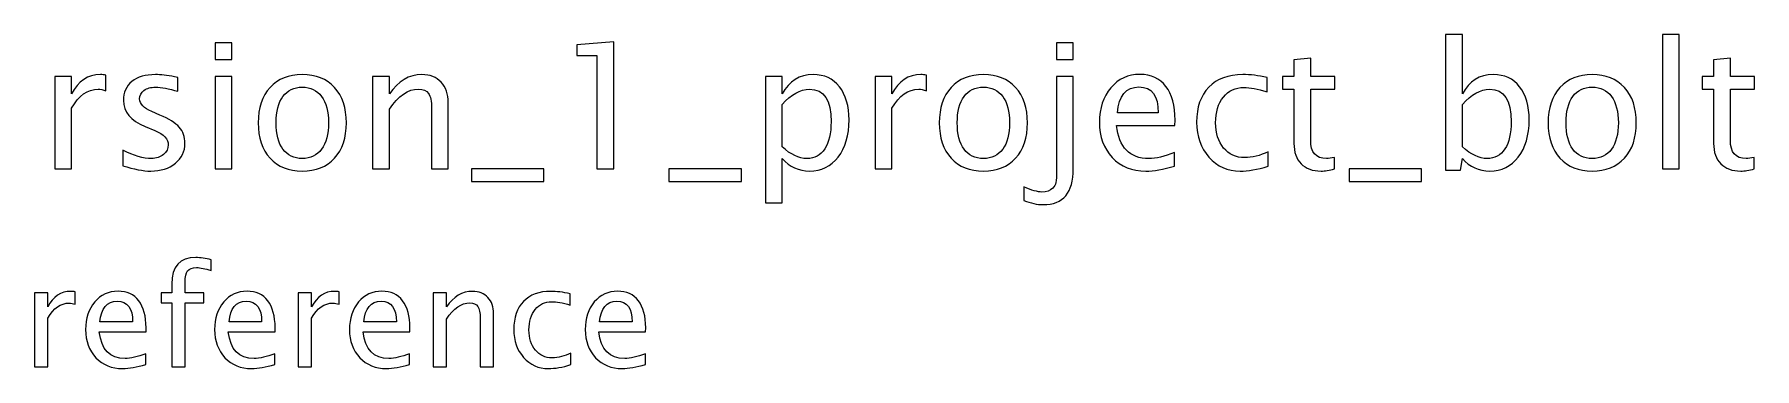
# Model space of a CAD drawing. Header units: centimetres. Extents: x -29.3 to 24.8, y 6.8 to 28.7.
# Drawn here: x -1.34 to 24.76, y 23.65 to 28.71 of the extents above; entities that cross this region are included whole.
import ezdxf

# ---------------------------------------------------------------- set-up
doc = ezdxf.new("R2010")
doc.units = ezdxf.units.CM
doc.header["$MEASUREMENT"] = 0
doc.layers.add('Layer 1', color=7, linetype='Continuous')

msp = doc.modelspace()

# ---------------------------------------------------------------- linework, layer by layer
at = {"layer": 'Layer 1'}
for points, knots in [([(20.07526, 26.65457), (20.07526, 26.65457), (20.07526, 28.71037), (20.07526, 28.71037), (20.07526, 28.71037), (20.07526, 28.71037), (20.32926, 28.71037), (20.32926, 28.71037), (20.32926, 28.71037), (20.32926, 28.71037), (20.32926, 27.80771), (20.32926, 27.80771), (20.32926, 27.80771), (20.43333, 28.00394), (20.58987, 28.10183), (20.79845, 28.10183), (20.79845, 28.10183), (20.96735, 28.10183), (21.10008, 28.04054), (21.19709, 27.91751), (21.19709, 27.91751), (21.29411, 27.79448), (21.34261, 27.62647), (21.34261, 27.41348), (21.34261, 27.41348), (21.34261, 27.18153), (21.28749, 26.99411), (21.17769, 26.85212), (21.17769, 26.85212), (21.06789, 26.70969), (20.92325, 26.63869), (20.74421, 26.63869), (20.74421, 26.63869), (20.57797, 26.63869), (20.4395, 26.70219), (20.32926, 26.82963), (20.32926, 26.82963), (20.32926, 26.82963), (20.29839, 26.65457), (20.29839, 26.65457), (20.29839, 26.65457), (20.29839, 26.65457), (20.07526, 26.65457), (20.07526, 26.65457)], [0, 0, 0, 0, 0.08333333, 0.08333333, 0.08333333, 0.08333333, 0.16666667, 0.16666667, 0.16666667, 0.16666667, 0.25, 0.25, 0.25, 0.25, 0.33333333, 0.33333333, 0.33333333, 0.33333333, 0.41666667, 0.41666667, 0.41666667, 0.41666667, 0.5, 0.5, 0.5, 0.5, 0.58333333, 0.58333333, 0.58333333, 0.58333333, 0.66666667, 0.66666667, 0.66666667, 0.66666667, 0.75, 0.75, 0.75, 0.75, 0.83333333, 0.83333333, 0.83333333, 0.83333333, 1, 1, 1, 1]), ([(23.36579, 26.67044), (23.36579, 26.67044), (23.36579, 28.71037), (23.36579, 28.71037), (23.36579, 28.71037), (23.36579, 28.71037), (23.61979, 28.71037), (23.61979, 28.71037), (23.61979, 28.71037), (23.61979, 28.71037), (23.61979, 26.67044), (23.61979, 26.67044), (23.61979, 26.67044), (23.61979, 26.67044), (23.36579, 26.67044), (23.36579, 26.67044)], [0, 0, 0, 0, 0.2, 0.2, 0.2, 0.2, 0.4, 0.4, 0.4, 0.4, 0.6, 0.6, 0.6, 0.6, 1, 1, 1, 1]), ([(1.40453, 28.32938), (1.40453, 28.32938), (1.40453, 28.58338), (1.40453, 28.58338), (1.40453, 28.58338), (1.40453, 28.58338), (1.65853, 28.58338), (1.65853, 28.58338), (1.65853, 28.58338), (1.65853, 28.58338), (1.65853, 28.32938), (1.65853, 28.32938), (1.65853, 28.32938), (1.65853, 28.32938), (1.40453, 28.32938), (1.40453, 28.32938)], [0, 0, 0, 0, 0.2, 0.2, 0.2, 0.2, 0.4, 0.4, 0.4, 0.4, 0.6, 0.6, 0.6, 0.6, 1, 1, 1, 1]), ([(7.19889, 26.67044), (7.19889, 26.67044), (7.19889, 28.39288), (7.19889, 28.39288), (7.19889, 28.39288), (7.19889, 28.39288), (6.89462, 28.39288), (6.89462, 28.39288), (6.89462, 28.39288), (6.89462, 28.39288), (6.89462, 28.55163), (6.89462, 28.55163), (6.89462, 28.55163), (6.89462, 28.55163), (7.45289, 28.59925), (7.45289, 28.59925), (7.45289, 28.59925), (7.45289, 28.59925), (7.45289, 26.67044), (7.45289, 26.67044), (7.45289, 26.67044), (7.45289, 26.67044), (7.19889, 26.67044), (7.19889, 26.67044)], [0, 0, 0, 0, 0.14285714, 0.14285714, 0.14285714, 0.14285714, 0.28571429, 0.28571429, 0.28571429, 0.28571429, 0.42857143, 0.42857143, 0.42857143, 0.42857143, 0.57142857, 0.57142857, 0.57142857, 0.57142857, 0.71428571, 0.71428571, 0.71428571, 0.71428571, 1, 1, 1, 1]), ([(14.17109, 28.32938), (14.17109, 28.32938), (14.17109, 28.58338), (14.17109, 28.58338), (14.17109, 28.58338), (14.17109, 28.58338), (14.42509, 28.58338), (14.42509, 28.58338), (14.42509, 28.58338), (14.42509, 28.58338), (14.42509, 28.32938), (14.42509, 28.32938), (14.42509, 28.32938), (14.42509, 28.32938), (14.17109, 28.32938), (14.17109, 28.32938)], [0, 0, 0, 0, 0.2, 0.2, 0.2, 0.2, 0.4, 0.4, 0.4, 0.4, 0.6, 0.6, 0.6, 0.6, 1, 1, 1, 1]), ([(18.38987, 26.67088), (18.31138, 26.64927), (18.24303, 26.63869), (18.18526, 26.63869), (18.18526, 26.63869), (18.05561, 26.63869), (17.95463, 26.67573), (17.88231, 26.74981), (17.88231, 26.74981), (17.80955, 26.8239), (17.77339, 26.92664), (17.77339, 27.0585), (17.77339, 27.0585), (17.77339, 27.0585), (17.77339, 27.88223), (17.77339, 27.88223), (17.77339, 27.88223), (17.77339, 27.88223), (17.59789, 27.88223), (17.59789, 27.88223), (17.59789, 27.88223), (17.59789, 27.88223), (17.59789, 28.07273), (17.59789, 28.07273), (17.59789, 28.07273), (17.59789, 28.07273), (17.77339, 28.07273), (17.77339, 28.07273), (17.77339, 28.07273), (17.77339, 28.07273), (17.77339, 28.32629), (17.77339, 28.32629), (17.77339, 28.32629), (17.77339, 28.32629), (18.02739, 28.35054), (18.02739, 28.35054), (18.02739, 28.35054), (18.02739, 28.35054), (18.02739, 28.07273), (18.02739, 28.07273), (18.02739, 28.07273), (18.02739, 28.07273), (18.39516, 28.07273), (18.39516, 28.07273), (18.39516, 28.07273), (18.39516, 28.07273), (18.39516, 27.88223), (18.39516, 27.88223), (18.39516, 27.88223), (18.39516, 27.88223), (18.02739, 27.88223), (18.02739, 27.88223), (18.02739, 27.88223), (18.02739, 27.88223), (18.02739, 27.10436), (18.02739, 27.10436), (18.02739, 27.10436), (18.02739, 26.92091), (18.10721, 26.82919), (18.2664, 26.82919), (18.2664, 26.82919), (18.30035, 26.82919), (18.34136, 26.83492), (18.38987, 26.84595), (18.38987, 26.84595), (18.38987, 26.84595), (18.38987, 26.67088), (18.38987, 26.67088)], [0, 0, 0, 0, 0.05555556, 0.05555556, 0.05555556, 0.05555556, 0.11111111, 0.11111111, 0.11111111, 0.11111111, 0.16666667, 0.16666667, 0.16666667, 0.16666667, 0.22222222, 0.22222222, 0.22222222, 0.22222222, 0.27777778, 0.27777778, 0.27777778, 0.27777778, 0.33333333, 0.33333333, 0.33333333, 0.33333333, 0.38888889, 0.38888889, 0.38888889, 0.38888889, 0.44444444, 0.44444444, 0.44444444, 0.44444444, 0.5, 0.5, 0.5, 0.5, 0.55555556, 0.55555556, 0.55555556, 0.55555556, 0.61111111, 0.61111111, 0.61111111, 0.61111111, 0.66666667, 0.66666667, 0.66666667, 0.66666667, 0.72222222, 0.72222222, 0.72222222, 0.72222222, 0.77777778, 0.77777778, 0.77777778, 0.77777778, 0.83333333, 0.83333333, 0.83333333, 0.83333333, 0.88888889, 0.88888889, 0.88888889, 0.88888889, 1, 1, 1, 1]), ([(24.75749, 26.67088), (24.679, 26.64927), (24.61065, 26.63869), (24.55288, 26.63869), (24.55288, 26.63869), (24.42323, 26.63869), (24.32225, 26.67573), (24.24993, 26.74981), (24.24993, 26.74981), (24.17717, 26.8239), (24.14101, 26.92664), (24.14101, 27.0585), (24.14101, 27.0585), (24.14101, 27.0585), (24.14101, 27.88223), (24.14101, 27.88223), (24.14101, 27.88223), (24.14101, 27.88223), (23.96551, 27.88223), (23.96551, 27.88223), (23.96551, 27.88223), (23.96551, 27.88223), (23.96551, 28.07273), (23.96551, 28.07273), (23.96551, 28.07273), (23.96551, 28.07273), (24.14101, 28.07273), (24.14101, 28.07273), (24.14101, 28.07273), (24.14101, 28.07273), (24.14101, 28.32629), (24.14101, 28.32629), (24.14101, 28.32629), (24.14101, 28.32629), (24.39501, 28.35054), (24.39501, 28.35054), (24.39501, 28.35054), (24.39501, 28.35054), (24.39501, 28.07273), (24.39501, 28.07273), (24.39501, 28.07273), (24.39501, 28.07273), (24.76278, 28.07273), (24.76278, 28.07273), (24.76278, 28.07273), (24.76278, 28.07273), (24.76278, 27.88223), (24.76278, 27.88223), (24.76278, 27.88223), (24.76278, 27.88223), (24.39501, 27.88223), (24.39501, 27.88223), (24.39501, 27.88223), (24.39501, 27.88223), (24.39501, 27.10436), (24.39501, 27.10436), (24.39501, 27.10436), (24.39501, 26.92091), (24.47483, 26.82919), (24.63402, 26.82919), (24.63402, 26.82919), (24.66797, 26.82919), (24.70898, 26.83492), (24.75749, 26.84595), (24.75749, 26.84595), (24.75749, 26.84595), (24.75749, 26.67088), (24.75749, 26.67088)], [0, 0, 0, 0, 0.05555556, 0.05555556, 0.05555556, 0.05555556, 0.11111111, 0.11111111, 0.11111111, 0.11111111, 0.16666667, 0.16666667, 0.16666667, 0.16666667, 0.22222222, 0.22222222, 0.22222222, 0.22222222, 0.27777778, 0.27777778, 0.27777778, 0.27777778, 0.33333333, 0.33333333, 0.33333333, 0.33333333, 0.38888889, 0.38888889, 0.38888889, 0.38888889, 0.44444444, 0.44444444, 0.44444444, 0.44444444, 0.5, 0.5, 0.5, 0.5, 0.55555556, 0.55555556, 0.55555556, 0.55555556, 0.61111111, 0.61111111, 0.61111111, 0.61111111, 0.66666667, 0.66666667, 0.66666667, 0.66666667, 0.72222222, 0.72222222, 0.72222222, 0.72222222, 0.77777778, 0.77777778, 0.77777778, 0.77777778, 0.83333333, 0.83333333, 0.83333333, 0.83333333, 0.88888889, 0.88888889, 0.88888889, 0.88888889, 1, 1, 1, 1]), ([(-1.02699, 26.67044), (-1.02699, 26.67044), (-1.02699, 28.07273), (-1.02699, 28.07273), (-1.02699, 28.07273), (-1.02699, 28.07273), (-0.77299, 28.07273), (-0.77299, 28.07273), (-0.77299, 28.07273), (-0.77299, 28.07273), (-0.77299, 27.80771), (-0.77299, 27.80771), (-0.77299, 27.80771), (-0.67201, 28.00394), (-0.52561, 28.10183), (-0.33334, 28.10183), (-0.33334, 28.10183), (-0.30732, 28.10183), (-0.27998, 28.09963), (-0.25176, 28.09522), (-0.25176, 28.09522), (-0.25176, 28.09522), (-0.25176, 27.85754), (-0.25176, 27.85754), (-0.25176, 27.85754), (-0.29586, 27.87209), (-0.33466, 27.87958), (-0.36818, 27.87958), (-0.36818, 27.87958), (-0.52957, 27.87958), (-0.66451, 27.78433), (-0.77299, 27.59339), (-0.77299, 27.59339), (-0.77299, 27.59339), (-0.77299, 26.67044), (-0.77299, 26.67044), (-0.77299, 26.67044), (-0.77299, 26.67044), (-1.02699, 26.67044), (-1.02699, 26.67044)], [0, 0, 0, 0, 0.09090909, 0.09090909, 0.09090909, 0.09090909, 0.18181818, 0.18181818, 0.18181818, 0.18181818, 0.27272727, 0.27272727, 0.27272727, 0.27272727, 0.36363636, 0.36363636, 0.36363636, 0.36363636, 0.45454545, 0.45454545, 0.45454545, 0.45454545, 0.54545455, 0.54545455, 0.54545455, 0.54545455, 0.63636364, 0.63636364, 0.63636364, 0.63636364, 0.72727273, 0.72727273, 0.72727273, 0.72727273, 0.81818182, 0.81818182, 0.81818182, 0.81818182, 1, 1, 1, 1]), ([(0.00533, 26.72071), (0.00533, 26.72071), (0.00533, 26.95354), (0.00533, 26.95354), (0.00533, 26.95354), (0.17158, 26.87064), (0.31577, 26.82919), (0.4388, 26.82919), (0.4388, 26.82919), (0.51201, 26.82919), (0.57286, 26.84903), (0.62093, 26.88872), (0.62093, 26.88872), (0.66899, 26.92797), (0.69324, 26.97736), (0.69324, 27.03689), (0.69324, 27.03689), (0.69324, 27.12376), (0.62578, 27.19564), (0.49084, 27.25252), (0.49084, 27.25252), (0.49084, 27.25252), (0.34223, 27.31558), (0.34223, 27.31558), (0.34223, 27.31558), (0.12307, 27.40642), (0.01327, 27.53783), (0.01327, 27.70849), (0.01327, 27.70849), (0.01327, 27.83064), (0.05648, 27.92677), (0.14291, 27.99688), (0.14291, 27.99688), (0.22934, 28.067), (0.34796, 28.10183), (0.49834, 28.10183), (0.49834, 28.10183), (0.57639, 28.10183), (0.6734, 28.09125), (0.78849, 28.06964), (0.78849, 28.06964), (0.78849, 28.06964), (0.84141, 28.0595), (0.84141, 28.0595), (0.84141, 28.0595), (0.84141, 28.0595), (0.84141, 27.84783), (0.84141, 27.84783), (0.84141, 27.84783), (0.69986, 27.89017), (0.58697, 27.91133), (0.50274, 27.91133), (0.50274, 27.91133), (0.42866, 27.91133), (0.37001, 27.89502), (0.32547, 27.86283), (0.32547, 27.86283), (0.28138, 27.83064), (0.25933, 27.78742), (0.25933, 27.73318), (0.25933, 27.73318), (0.25933, 27.65689), (0.32106, 27.59207), (0.44498, 27.5396), (0.44498, 27.5396), (0.44498, 27.5396), (0.56713, 27.488), (0.56713, 27.488), (0.56713, 27.488), (0.70559, 27.42979), (0.80349, 27.36806), (0.86081, 27.30323), (0.86081, 27.30323), (0.91858, 27.23841), (0.94724, 27.15727), (0.94724, 27.06026), (0.94724, 27.06026), (0.94724, 26.93723), (0.89874, 26.83625), (0.80128, 26.75731), (0.80128, 26.75731), (0.70427, 26.67838), (0.57991, 26.63869), (0.42866, 26.63869), (0.42866, 26.63869), (0.31225, 26.63869), (0.17158, 26.66603), (0.00533, 26.72071)], [0, 0, 0, 0, 0.04347826, 0.04347826, 0.04347826, 0.04347826, 0.08695652, 0.08695652, 0.08695652, 0.08695652, 0.13043478, 0.13043478, 0.13043478, 0.13043478, 0.17391304, 0.17391304, 0.17391304, 0.17391304, 0.2173913, 0.2173913, 0.2173913, 0.2173913, 0.26086957, 0.26086957, 0.26086957, 0.26086957, 0.30434783, 0.30434783, 0.30434783, 0.30434783, 0.34782609, 0.34782609, 0.34782609, 0.34782609, 0.39130435, 0.39130435, 0.39130435, 0.39130435, 0.43478261, 0.43478261, 0.43478261, 0.43478261, 0.47826087, 0.47826087, 0.47826087, 0.47826087, 0.52173913, 0.52173913, 0.52173913, 0.52173913, 0.56521739, 0.56521739, 0.56521739, 0.56521739, 0.60869565, 0.60869565, 0.60869565, 0.60869565, 0.65217391, 0.65217391, 0.65217391, 0.65217391, 0.69565217, 0.69565217, 0.69565217, 0.69565217, 0.73913043, 0.73913043, 0.73913043, 0.73913043, 0.7826087, 0.7826087, 0.7826087, 0.7826087, 0.82608696, 0.82608696, 0.82608696, 0.82608696, 0.86956522, 0.86956522, 0.86956522, 0.86956522, 0.91304348, 0.91304348, 0.91304348, 0.91304348, 1, 1, 1, 1]), ([(1.40453, 26.67044), (1.40453, 26.67044), (1.40453, 28.07273), (1.40453, 28.07273), (1.40453, 28.07273), (1.40453, 28.07273), (1.65853, 28.07273), (1.65853, 28.07273), (1.65853, 28.07273), (1.65853, 28.07273), (1.65853, 26.67044), (1.65853, 26.67044), (1.65853, 26.67044), (1.65853, 26.67044), (1.40453, 26.67044), (1.40453, 26.67044)], [0, 0, 0, 0, 0.2, 0.2, 0.2, 0.2, 0.4, 0.4, 0.4, 0.4, 0.6, 0.6, 0.6, 0.6, 1, 1, 1, 1]), ([(2.72744, 26.63869), (2.52151, 26.63869), (2.35835, 26.70439), (2.2384, 26.8358), (2.2384, 26.8358), (2.11802, 26.96721), (2.05804, 27.14581), (2.05804, 27.37114), (2.05804, 27.37114), (2.05804, 27.59604), (2.11802, 27.77419), (2.2384, 27.90516), (2.2384, 27.90516), (2.35835, 28.03613), (2.52151, 28.10183), (2.72744, 28.10183), (2.72744, 28.10183), (2.93337, 28.10183), (3.09653, 28.03613), (3.21648, 27.90516), (3.21648, 27.90516), (3.33686, 27.77419), (3.39683, 27.59604), (3.39683, 27.37114), (3.39683, 27.37114), (3.39683, 27.14581), (3.33686, 26.96721), (3.21648, 26.8358), (3.21648, 26.8358), (3.09653, 26.70439), (2.93337, 26.63869), (2.72744, 26.63869)], [0, 0, 0, 0, 0.11111111, 0.11111111, 0.11111111, 0.11111111, 0.22222222, 0.22222222, 0.22222222, 0.22222222, 0.33333333, 0.33333333, 0.33333333, 0.33333333, 0.44444444, 0.44444444, 0.44444444, 0.44444444, 0.55555556, 0.55555556, 0.55555556, 0.55555556, 0.66666667, 0.66666667, 0.66666667, 0.66666667, 0.77777778, 0.77777778, 0.77777778, 0.77777778, 1, 1, 1, 1]), ([(3.79459, 26.67044), (3.79459, 26.67044), (3.79459, 28.07273), (3.79459, 28.07273), (3.79459, 28.07273), (3.79459, 28.07273), (4.04859, 28.07273), (4.04859, 28.07273), (4.04859, 28.07273), (4.04859, 28.07273), (4.04859, 27.80771), (4.04859, 27.80771), (4.04859, 27.80771), (4.18309, 28.00394), (4.34801, 28.10183), (4.54292, 28.10183), (4.54292, 28.10183), (4.66551, 28.10183), (4.76296, 28.06347), (4.83484, 27.9863), (4.83484, 27.9863), (4.90672, 27.90957), (4.94288, 27.80594), (4.94288, 27.6763), (4.94288, 27.6763), (4.94288, 27.6763), (4.94288, 26.67044), (4.94288, 26.67044), (4.94288, 26.67044), (4.94288, 26.67044), (4.68888, 26.67044), (4.68888, 26.67044), (4.68888, 26.67044), (4.68888, 26.67044), (4.68888, 27.59339), (4.68888, 27.59339), (4.68888, 27.59339), (4.68888, 27.69746), (4.67345, 27.77155), (4.64302, 27.81564), (4.64302, 27.81564), (4.61215, 27.86018), (4.56144, 27.88223), (4.49044, 27.88223), (4.49044, 27.88223), (4.33434, 27.88223), (4.18705, 27.78037), (4.04859, 27.57664), (4.04859, 27.57664), (4.04859, 27.57664), (4.04859, 26.67044), (4.04859, 26.67044), (4.04859, 26.67044), (4.04859, 26.67044), (3.79459, 26.67044), (3.79459, 26.67044)], [0, 0, 0, 0, 0.06666667, 0.06666667, 0.06666667, 0.06666667, 0.13333333, 0.13333333, 0.13333333, 0.13333333, 0.2, 0.2, 0.2, 0.2, 0.26666667, 0.26666667, 0.26666667, 0.26666667, 0.33333333, 0.33333333, 0.33333333, 0.33333333, 0.4, 0.4, 0.4, 0.4, 0.46666667, 0.46666667, 0.46666667, 0.46666667, 0.53333333, 0.53333333, 0.53333333, 0.53333333, 0.6, 0.6, 0.6, 0.6, 0.66666667, 0.66666667, 0.66666667, 0.66666667, 0.73333333, 0.73333333, 0.73333333, 0.73333333, 0.8, 0.8, 0.8, 0.8, 0.86666667, 0.86666667, 0.86666667, 0.86666667, 1, 1, 1, 1]), ([(9.75564, 26.15979), (9.75564, 26.15979), (9.75564, 28.07273), (9.75564, 28.07273), (9.75564, 28.07273), (9.75564, 28.07273), (10.00964, 28.07273), (10.00964, 28.07273), (10.00964, 28.07273), (10.00964, 28.07273), (10.00964, 27.80771), (10.00964, 27.80771), (10.00964, 27.80771), (10.11371, 28.00394), (10.27025, 28.10183), (10.47883, 28.10183), (10.47883, 28.10183), (10.64773, 28.10183), (10.78046, 28.04054), (10.87747, 27.91751), (10.87747, 27.91751), (10.97449, 27.79448), (11.02299, 27.62647), (11.02299, 27.41348), (11.02299, 27.41348), (11.02299, 27.18153), (10.96787, 26.99411), (10.85807, 26.85212), (10.85807, 26.85212), (10.74827, 26.70969), (10.60363, 26.63869), (10.42459, 26.63869), (10.42459, 26.63869), (10.25835, 26.63869), (10.11988, 26.70219), (10.00964, 26.82963), (10.00964, 26.82963), (10.00964, 26.82963), (10.00964, 26.15979), (10.00964, 26.15979), (10.00964, 26.15979), (10.00964, 26.15979), (9.75564, 26.15979), (9.75564, 26.15979)], [0, 0, 0, 0, 0.08333333, 0.08333333, 0.08333333, 0.08333333, 0.16666667, 0.16666667, 0.16666667, 0.16666667, 0.25, 0.25, 0.25, 0.25, 0.33333333, 0.33333333, 0.33333333, 0.33333333, 0.41666667, 0.41666667, 0.41666667, 0.41666667, 0.5, 0.5, 0.5, 0.5, 0.58333333, 0.58333333, 0.58333333, 0.58333333, 0.66666667, 0.66666667, 0.66666667, 0.66666667, 0.75, 0.75, 0.75, 0.75, 0.83333333, 0.83333333, 0.83333333, 0.83333333, 1, 1, 1, 1]), ([(11.42075, 26.67044), (11.42075, 26.67044), (11.42075, 28.07273), (11.42075, 28.07273), (11.42075, 28.07273), (11.42075, 28.07273), (11.67475, 28.07273), (11.67475, 28.07273), (11.67475, 28.07273), (11.67475, 28.07273), (11.67475, 27.80771), (11.67475, 27.80771), (11.67475, 27.80771), (11.77573, 28.00394), (11.92213, 28.10183), (12.1144, 28.10183), (12.1144, 28.10183), (12.14042, 28.10183), (12.16776, 28.09963), (12.19598, 28.09522), (12.19598, 28.09522), (12.19598, 28.09522), (12.19598, 27.85754), (12.19598, 27.85754), (12.19598, 27.85754), (12.15188, 27.87209), (12.11308, 27.87958), (12.07956, 27.87958), (12.07956, 27.87958), (11.91817, 27.87958), (11.78323, 27.78433), (11.67475, 27.59339), (11.67475, 27.59339), (11.67475, 27.59339), (11.67475, 26.67044), (11.67475, 26.67044), (11.67475, 26.67044), (11.67475, 26.67044), (11.42075, 26.67044), (11.42075, 26.67044)], [0, 0, 0, 0, 0.09090909, 0.09090909, 0.09090909, 0.09090909, 0.18181818, 0.18181818, 0.18181818, 0.18181818, 0.27272727, 0.27272727, 0.27272727, 0.27272727, 0.36363636, 0.36363636, 0.36363636, 0.36363636, 0.45454545, 0.45454545, 0.45454545, 0.45454545, 0.54545455, 0.54545455, 0.54545455, 0.54545455, 0.63636364, 0.63636364, 0.63636364, 0.63636364, 0.72727273, 0.72727273, 0.72727273, 0.72727273, 0.81818182, 0.81818182, 0.81818182, 0.81818182, 1, 1, 1, 1]), ([(13.06161, 26.63869), (12.85568, 26.63869), (12.69252, 26.70439), (12.57257, 26.8358), (12.57257, 26.8358), (12.45219, 26.96721), (12.39221, 27.14581), (12.39221, 27.37114), (12.39221, 27.37114), (12.39221, 27.59604), (12.45219, 27.77419), (12.57257, 27.90516), (12.57257, 27.90516), (12.69252, 28.03613), (12.85568, 28.10183), (13.06161, 28.10183), (13.06161, 28.10183), (13.26754, 28.10183), (13.4307, 28.03613), (13.55065, 27.90516), (13.55065, 27.90516), (13.67103, 27.77419), (13.731, 27.59604), (13.731, 27.37114), (13.731, 27.37114), (13.731, 27.14581), (13.67103, 26.96721), (13.55065, 26.8358), (13.55065, 26.8358), (13.4307, 26.70439), (13.26754, 26.63869), (13.06161, 26.63869)], [0, 0, 0, 0, 0.11111111, 0.11111111, 0.11111111, 0.11111111, 0.22222222, 0.22222222, 0.22222222, 0.22222222, 0.33333333, 0.33333333, 0.33333333, 0.33333333, 0.44444444, 0.44444444, 0.44444444, 0.44444444, 0.55555556, 0.55555556, 0.55555556, 0.55555556, 0.66666667, 0.66666667, 0.66666667, 0.66666667, 0.77777778, 0.77777778, 0.77777778, 0.77777778, 1, 1, 1, 1]), ([(13.67632, 26.19419), (13.67632, 26.19419), (13.67632, 26.39792), (13.67632, 26.39792), (13.67632, 26.39792), (13.79539, 26.34677), (13.88623, 26.32119), (13.9484, 26.32119), (13.9484, 26.32119), (14.01896, 26.32119), (14.07408, 26.34015), (14.11288, 26.37808), (14.11288, 26.37808), (14.1389, 26.40365), (14.15478, 26.4332), (14.16139, 26.46583), (14.16139, 26.46583), (14.16801, 26.49846), (14.17109, 26.56681), (14.17109, 26.67088), (14.17109, 26.67088), (14.17109, 26.67088), (14.17109, 28.07273), (14.17109, 28.07273), (14.17109, 28.07273), (14.17109, 28.07273), (14.42509, 28.07273), (14.42509, 28.07273), (14.42509, 28.07273), (14.42509, 28.07273), (14.42509, 26.67132), (14.42509, 26.67132), (14.42509, 26.67132), (14.42509, 26.31105), (14.27296, 26.13069), (13.96825, 26.13069), (13.96825, 26.13069), (13.87785, 26.13069), (13.78039, 26.15186), (13.67632, 26.19419)], [0, 0, 0, 0, 0.09090909, 0.09090909, 0.09090909, 0.09090909, 0.18181818, 0.18181818, 0.18181818, 0.18181818, 0.27272727, 0.27272727, 0.27272727, 0.27272727, 0.36363636, 0.36363636, 0.36363636, 0.36363636, 0.45454545, 0.45454545, 0.45454545, 0.45454545, 0.54545455, 0.54545455, 0.54545455, 0.54545455, 0.63636364, 0.63636364, 0.63636364, 0.63636364, 0.72727273, 0.72727273, 0.72727273, 0.72727273, 0.81818182, 0.81818182, 0.81818182, 0.81818182, 1, 1, 1, 1]), ([(15.96276, 26.71542), (15.7921, 26.66427), (15.64614, 26.63869), (15.52443, 26.63869), (15.52443, 26.63869), (15.31673, 26.63869), (15.14784, 26.70748), (15.01776, 26.84462), (15.01776, 26.84462), (14.88767, 26.98177), (14.8224, 27.15948), (14.8224, 27.3782), (14.8224, 27.3782), (14.8224, 27.59031), (14.87973, 27.76449), (14.99482, 27.90075), (14.99482, 27.90075), (15.10992, 28.03657), (15.2572, 28.10448), (15.43668, 28.10448), (15.43668, 28.10448), (15.60645, 28.10448), (15.73786, 28.04407), (15.83047, 27.92324), (15.83047, 27.92324), (15.92307, 27.80241), (15.96937, 27.63132), (15.96937, 27.40951), (15.96937, 27.40951), (15.96937, 27.40951), (15.96805, 27.3319), (15.96805, 27.3319), (15.96805, 27.3319), (15.96805, 27.3319), (15.0817, 27.3319), (15.0817, 27.3319), (15.0817, 27.3319), (15.11874, 26.99676), (15.28234, 26.82919), (15.57206, 26.82919), (15.57206, 26.82919), (15.67833, 26.82919), (15.80842, 26.85918), (15.96276, 26.91915), (15.96276, 26.91915), (15.96276, 26.91915), (15.96276, 26.71542), (15.96276, 26.71542)], [0, 0, 0, 0, 0.07692308, 0.07692308, 0.07692308, 0.07692308, 0.15384615, 0.15384615, 0.15384615, 0.15384615, 0.23076923, 0.23076923, 0.23076923, 0.23076923, 0.30769231, 0.30769231, 0.30769231, 0.30769231, 0.38461538, 0.38461538, 0.38461538, 0.38461538, 0.46153846, 0.46153846, 0.46153846, 0.46153846, 0.53846154, 0.53846154, 0.53846154, 0.53846154, 0.61538462, 0.61538462, 0.61538462, 0.61538462, 0.69230769, 0.69230769, 0.69230769, 0.69230769, 0.76923077, 0.76923077, 0.76923077, 0.76923077, 0.84615385, 0.84615385, 0.84615385, 0.84615385, 1, 1, 1, 1]), ([(17.38137, 26.71277), (17.21688, 26.66338), (17.07489, 26.63869), (16.95539, 26.63869), (16.95539, 26.63869), (16.76577, 26.63869), (16.60878, 26.7088), (16.48399, 26.84859), (16.48399, 26.84859), (16.35919, 26.98882), (16.29657, 27.16565), (16.29657, 27.37864), (16.29657, 27.37864), (16.29657, 27.60618), (16.35831, 27.78389), (16.48178, 27.91089), (16.48178, 27.91089), (16.60525, 28.03833), (16.77767, 28.10183), (16.99904, 28.10183), (16.99904, 28.10183), (17.10796, 28.10183), (17.23055, 28.08684), (17.36549, 28.05685), (17.36549, 28.05685), (17.36549, 28.05685), (17.36549, 27.84254), (17.36549, 27.84254), (17.36549, 27.84254), (17.22217, 27.88488), (17.10532, 27.90604), (17.01536, 27.90604), (17.01536, 27.90604), (16.88483, 27.90604), (16.78032, 27.85709), (16.70227, 27.75964), (16.70227, 27.75964), (16.62422, 27.66219), (16.58497, 27.5321), (16.58497, 27.36982), (16.58497, 27.36982), (16.58497, 27.21239), (16.62554, 27.08539), (16.70624, 26.98794), (16.70624, 26.98794), (16.78694, 26.89093), (16.89233, 26.84242), (17.0233, 26.84242), (17.0233, 26.84242), (17.13927, 26.84242), (17.25833, 26.87241), (17.38137, 26.93238), (17.38137, 26.93238), (17.38137, 26.93238), (17.38137, 26.71277), (17.38137, 26.71277)], [0, 0, 0, 0, 0.06666667, 0.06666667, 0.06666667, 0.06666667, 0.13333333, 0.13333333, 0.13333333, 0.13333333, 0.2, 0.2, 0.2, 0.2, 0.26666667, 0.26666667, 0.26666667, 0.26666667, 0.33333333, 0.33333333, 0.33333333, 0.33333333, 0.4, 0.4, 0.4, 0.4, 0.46666667, 0.46666667, 0.46666667, 0.46666667, 0.53333333, 0.53333333, 0.53333333, 0.53333333, 0.6, 0.6, 0.6, 0.6, 0.66666667, 0.66666667, 0.66666667, 0.66666667, 0.73333333, 0.73333333, 0.73333333, 0.73333333, 0.8, 0.8, 0.8, 0.8, 0.86666667, 0.86666667, 0.86666667, 0.86666667, 1, 1, 1, 1]), ([(22.29864, 26.63869), (22.09271, 26.63869), (21.92955, 26.70439), (21.8096, 26.8358), (21.8096, 26.8358), (21.68922, 26.96721), (21.62924, 27.14581), (21.62924, 27.37114), (21.62924, 27.37114), (21.62924, 27.59604), (21.68922, 27.77419), (21.8096, 27.90516), (21.8096, 27.90516), (21.92955, 28.03613), (22.09271, 28.10183), (22.29864, 28.10183), (22.29864, 28.10183), (22.50457, 28.10183), (22.66773, 28.03613), (22.78768, 27.90516), (22.78768, 27.90516), (22.90806, 27.77419), (22.96803, 27.59604), (22.96803, 27.37114), (22.96803, 27.37114), (22.96803, 27.14581), (22.90806, 26.96721), (22.78768, 26.8358), (22.78768, 26.8358), (22.66773, 26.70439), (22.50457, 26.63869), (22.29864, 26.63869)], [0, 0, 0, 0, 0.11111111, 0.11111111, 0.11111111, 0.11111111, 0.22222222, 0.22222222, 0.22222222, 0.22222222, 0.33333333, 0.33333333, 0.33333333, 0.33333333, 0.44444444, 0.44444444, 0.44444444, 0.44444444, 0.55555556, 0.55555556, 0.55555556, 0.55555556, 0.66666667, 0.66666667, 0.66666667, 0.66666667, 0.77777778, 0.77777778, 0.77777778, 0.77777778, 1, 1, 1, 1]), ([(2.727, 26.82919), (2.85268, 26.82919), (2.95057, 26.87637), (3.02024, 26.97118), (3.02024, 26.97118), (3.08948, 27.06555), (3.12431, 27.19917), (3.12431, 27.37114), (3.12431, 27.37114), (3.12431, 27.54268), (3.08948, 27.67586), (3.02024, 27.77022), (3.02024, 27.77022), (2.95057, 27.86415), (2.85268, 27.91133), (2.727, 27.91133), (2.727, 27.91133), (2.60088, 27.91133), (2.50299, 27.86415), (2.43419, 27.77022), (2.43419, 27.77022), (2.36496, 27.67586), (2.33057, 27.54268), (2.33057, 27.37114), (2.33057, 27.37114), (2.33057, 27.19917), (2.36496, 27.06555), (2.43419, 26.97118), (2.43419, 26.97118), (2.50299, 26.87637), (2.60088, 26.82919), (2.727, 26.82919)], [0, 0, 0, 0, 0.11111111, 0.11111111, 0.11111111, 0.11111111, 0.22222222, 0.22222222, 0.22222222, 0.22222222, 0.33333333, 0.33333333, 0.33333333, 0.33333333, 0.44444444, 0.44444444, 0.44444444, 0.44444444, 0.55555556, 0.55555556, 0.55555556, 0.55555556, 0.66666667, 0.66666667, 0.66666667, 0.66666667, 0.77777778, 0.77777778, 0.77777778, 0.77777778, 1, 1, 1, 1]), ([(10.00964, 27.0047), (10.14061, 26.88784), (10.2654, 26.82919), (10.38402, 26.82919), (10.38402, 26.82919), (10.50088, 26.82919), (10.59128, 26.87814), (10.65478, 26.97559), (10.65478, 26.97559), (10.71872, 27.07305), (10.75047, 27.21019), (10.75047, 27.38746), (10.75047, 27.38746), (10.75047, 27.71554), (10.64199, 27.87958), (10.42503, 27.87958), (10.42503, 27.87958), (10.28304, 27.87958), (10.14458, 27.80286), (10.00964, 27.64896), (10.00964, 27.64896), (10.00964, 27.64896), (10.00964, 27.0047), (10.00964, 27.0047)], [0, 0, 0, 0, 0.14285714, 0.14285714, 0.14285714, 0.14285714, 0.28571429, 0.28571429, 0.28571429, 0.28571429, 0.42857143, 0.42857143, 0.42857143, 0.42857143, 0.57142857, 0.57142857, 0.57142857, 0.57142857, 0.71428571, 0.71428571, 0.71428571, 0.71428571, 1, 1, 1, 1]), ([(13.06117, 26.82919), (13.18685, 26.82919), (13.28474, 26.87637), (13.35441, 26.97118), (13.35441, 26.97118), (13.42365, 27.06555), (13.45848, 27.19917), (13.45848, 27.37114), (13.45848, 27.37114), (13.45848, 27.54268), (13.42365, 27.67586), (13.35441, 27.77022), (13.35441, 27.77022), (13.28474, 27.86415), (13.18685, 27.91133), (13.06117, 27.91133), (13.06117, 27.91133), (12.93505, 27.91133), (12.83716, 27.86415), (12.76836, 27.77022), (12.76836, 27.77022), (12.69913, 27.67586), (12.66474, 27.54268), (12.66474, 27.37114), (12.66474, 27.37114), (12.66474, 27.19917), (12.69913, 27.06555), (12.76836, 26.97118), (12.76836, 26.97118), (12.83716, 26.87637), (12.93505, 26.82919), (13.06117, 26.82919)], [0, 0, 0, 0, 0.11111111, 0.11111111, 0.11111111, 0.11111111, 0.22222222, 0.22222222, 0.22222222, 0.22222222, 0.33333333, 0.33333333, 0.33333333, 0.33333333, 0.44444444, 0.44444444, 0.44444444, 0.44444444, 0.55555556, 0.55555556, 0.55555556, 0.55555556, 0.66666667, 0.66666667, 0.66666667, 0.66666667, 0.77777778, 0.77777778, 0.77777778, 0.77777778, 1, 1, 1, 1]), ([(15.09493, 27.5224), (15.09493, 27.5224), (15.71405, 27.5224), (15.71405, 27.5224), (15.71405, 27.5224), (15.71405, 27.78345), (15.61659, 27.91398), (15.42213, 27.91398), (15.42213, 27.91398), (15.22633, 27.91398), (15.11741, 27.78345), (15.09493, 27.5224)], [0, 0, 0, 0, 0.25, 0.25, 0.25, 0.25, 0.5, 0.5, 0.5, 0.5, 1, 1, 1, 1]), ([(20.32926, 27.0047), (20.46023, 26.88784), (20.58502, 26.82919), (20.70364, 26.82919), (20.70364, 26.82919), (20.8205, 26.82919), (20.9109, 26.87814), (20.9744, 26.97559), (20.9744, 26.97559), (21.03834, 27.07305), (21.07009, 27.21019), (21.07009, 27.38746), (21.07009, 27.38746), (21.07009, 27.71554), (20.96161, 27.87958), (20.74465, 27.87958), (20.74465, 27.87958), (20.60266, 27.87958), (20.4642, 27.80286), (20.32926, 27.64896), (20.32926, 27.64896), (20.32926, 27.64896), (20.32926, 27.0047), (20.32926, 27.0047)], [0, 0, 0, 0, 0.14285714, 0.14285714, 0.14285714, 0.14285714, 0.28571429, 0.28571429, 0.28571429, 0.28571429, 0.42857143, 0.42857143, 0.42857143, 0.42857143, 0.57142857, 0.57142857, 0.57142857, 0.57142857, 0.71428571, 0.71428571, 0.71428571, 0.71428571, 1, 1, 1, 1]), ([(22.2982, 26.82919), (22.42388, 26.82919), (22.52177, 26.87637), (22.59144, 26.97118), (22.59144, 26.97118), (22.66068, 27.06555), (22.69551, 27.19917), (22.69551, 27.37114), (22.69551, 27.37114), (22.69551, 27.54268), (22.66068, 27.67586), (22.59144, 27.77022), (22.59144, 27.77022), (22.52177, 27.86415), (22.42388, 27.91133), (22.2982, 27.91133), (22.2982, 27.91133), (22.17208, 27.91133), (22.07419, 27.86415), (22.00539, 27.77022), (22.00539, 27.77022), (21.93616, 27.67586), (21.90177, 27.54268), (21.90177, 27.37114), (21.90177, 27.37114), (21.90177, 27.19917), (21.93616, 27.06555), (22.00539, 26.97118), (22.00539, 26.97118), (22.07419, 26.87637), (22.17208, 26.82919), (22.2982, 26.82919)], [0, 0, 0, 0, 0.11111111, 0.11111111, 0.11111111, 0.11111111, 0.22222222, 0.22222222, 0.22222222, 0.22222222, 0.33333333, 0.33333333, 0.33333333, 0.33333333, 0.44444444, 0.44444444, 0.44444444, 0.44444444, 0.55555556, 0.55555556, 0.55555556, 0.55555556, 0.66666667, 0.66666667, 0.66666667, 0.66666667, 0.77777778, 0.77777778, 0.77777778, 0.77777778, 1, 1, 1, 1]), ([(5.29389, 26.47994), (5.29389, 26.47994), (5.29389, 26.67044), (5.29389, 26.67044), (5.29389, 26.67044), (5.29389, 26.67044), (6.39456, 26.67044), (6.39456, 26.67044), (6.39456, 26.67044), (6.39456, 26.67044), (6.39456, 26.47994), (6.39456, 26.47994), (6.39456, 26.47994), (6.39456, 26.47994), (5.29389, 26.47994), (5.29389, 26.47994)], [0, 0, 0, 0, 0.2, 0.2, 0.2, 0.2, 0.4, 0.4, 0.4, 0.4, 0.6, 0.6, 0.6, 0.6, 1, 1, 1, 1]), ([(8.28985, 26.47994), (8.28985, 26.47994), (8.28985, 26.67044), (8.28985, 26.67044), (8.28985, 26.67044), (8.28985, 26.67044), (9.39052, 26.67044), (9.39052, 26.67044), (9.39052, 26.67044), (9.39052, 26.67044), (9.39052, 26.47994), (9.39052, 26.47994), (9.39052, 26.47994), (9.39052, 26.47994), (8.28985, 26.47994), (8.28985, 26.47994)], [0, 0, 0, 0, 0.2, 0.2, 0.2, 0.2, 0.4, 0.4, 0.4, 0.4, 0.6, 0.6, 0.6, 0.6, 1, 1, 1, 1]), ([(18.60947, 26.47994), (18.60947, 26.47994), (18.60947, 26.67044), (18.60947, 26.67044), (18.60947, 26.67044), (18.60947, 26.67044), (19.71014, 26.67044), (19.71014, 26.67044), (19.71014, 26.67044), (19.71014, 26.67044), (19.71014, 26.47994), (19.71014, 26.47994), (19.71014, 26.47994), (19.71014, 26.47994), (18.60947, 26.47994), (18.60947, 26.47994)], [0, 0, 0, 0, 0.2, 0.2, 0.2, 0.2, 0.4, 0.4, 0.4, 0.4, 0.6, 0.6, 0.6, 0.6, 1, 1, 1, 1]), ([(0.7465, 23.67044), (0.7465, 23.67044), (0.7465, 24.63987), (0.7465, 24.63987), (0.7465, 24.63987), (0.7465, 24.63987), (0.5874, 24.63987), (0.5874, 24.63987), (0.5874, 24.63987), (0.5874, 24.63987), (0.5874, 24.79228), (0.5874, 24.79228), (0.5874, 24.79228), (0.5874, 24.79228), (0.7465, 24.79228), (0.7465, 24.79228), (0.7465, 24.79228), (0.7465, 24.79228), (0.7465, 24.92668), (0.7465, 24.92668), (0.7465, 24.92668), (0.7465, 25.19409), (0.86856, 25.32779), (1.11268, 25.32779), (1.11268, 25.32779), (1.18112, 25.32779), (1.25873, 25.3165), (1.34552, 25.29393), (1.34552, 25.29393), (1.34552, 25.29393), (1.34552, 25.13094), (1.34552, 25.13094), (1.34552, 25.13094), (1.25344, 25.16058), (1.17971, 25.17539), (1.12433, 25.17539), (1.12433, 25.17539), (1.05695, 25.17539), (1.01108, 25.15952), (0.98674, 25.12741), (0.98674, 25.12741), (0.96205, 25.09531), (0.9497, 25.03569), (0.9497, 24.94856), (0.9497, 24.94856), (0.9497, 24.94856), (0.9497, 24.79228), (0.9497, 24.79228), (0.9497, 24.79228), (0.9497, 24.79228), (1.23157, 24.79228), (1.23157, 24.79228), (1.23157, 24.79228), (1.23157, 24.79228), (1.23157, 24.63987), (1.23157, 24.63987), (1.23157, 24.63987), (1.23157, 24.63987), (0.9497, 24.63987), (0.9497, 24.63987), (0.9497, 24.63987), (0.9497, 24.63987), (0.9497, 23.67044), (0.9497, 23.67044), (0.9497, 23.67044), (0.9497, 23.67044), (0.7465, 23.67044), (0.7465, 23.67044)], [0, 0, 0, 0, 0.05555556, 0.05555556, 0.05555556, 0.05555556, 0.11111111, 0.11111111, 0.11111111, 0.11111111, 0.16666667, 0.16666667, 0.16666667, 0.16666667, 0.22222222, 0.22222222, 0.22222222, 0.22222222, 0.27777778, 0.27777778, 0.27777778, 0.27777778, 0.33333333, 0.33333333, 0.33333333, 0.33333333, 0.38888889, 0.38888889, 0.38888889, 0.38888889, 0.44444444, 0.44444444, 0.44444444, 0.44444444, 0.5, 0.5, 0.5, 0.5, 0.55555556, 0.55555556, 0.55555556, 0.55555556, 0.61111111, 0.61111111, 0.61111111, 0.61111111, 0.66666667, 0.66666667, 0.66666667, 0.66666667, 0.72222222, 0.72222222, 0.72222222, 0.72222222, 0.77777778, 0.77777778, 0.77777778, 0.77777778, 0.83333333, 0.83333333, 0.83333333, 0.83333333, 0.88888889, 0.88888889, 0.88888889, 0.88888889, 1, 1, 1, 1]), ([(-1.33701, 23.67044), (-1.33701, 23.67044), (-1.33701, 24.79228), (-1.33701, 24.79228), (-1.33701, 24.79228), (-1.33701, 24.79228), (-1.13381, 24.79228), (-1.13381, 24.79228), (-1.13381, 24.79228), (-1.13381, 24.79228), (-1.13381, 24.58026), (-1.13381, 24.58026), (-1.13381, 24.58026), (-1.05302, 24.73724), (-0.9359, 24.81556), (-0.78209, 24.81556), (-0.78209, 24.81556), (-0.76128, 24.81556), (-0.7394, 24.81379), (-0.71683, 24.81027), (-0.71683, 24.81027), (-0.71683, 24.81027), (-0.71683, 24.62012), (-0.71683, 24.62012), (-0.71683, 24.62012), (-0.7521, 24.63176), (-0.78315, 24.63776), (-0.80996, 24.63776), (-0.80996, 24.63776), (-0.93908, 24.63776), (-1.04703, 24.56156), (-1.13381, 24.40881), (-1.13381, 24.40881), (-1.13381, 24.40881), (-1.13381, 23.67044), (-1.13381, 23.67044), (-1.13381, 23.67044), (-1.13381, 23.67044), (-1.33701, 23.67044), (-1.33701, 23.67044)], [0, 0, 0, 0, 0.09090909, 0.09090909, 0.09090909, 0.09090909, 0.18181818, 0.18181818, 0.18181818, 0.18181818, 0.27272727, 0.27272727, 0.27272727, 0.27272727, 0.36363636, 0.36363636, 0.36363636, 0.36363636, 0.45454545, 0.45454545, 0.45454545, 0.45454545, 0.54545455, 0.54545455, 0.54545455, 0.54545455, 0.63636364, 0.63636364, 0.63636364, 0.63636364, 0.72727273, 0.72727273, 0.72727273, 0.72727273, 0.81818182, 0.81818182, 0.81818182, 0.81818182, 1, 1, 1, 1]), ([(0.35244, 23.70642), (0.21592, 23.6655), (0.09915, 23.64504), (0.00178, 23.64504), (0.00178, 23.64504), (-0.16438, 23.64504), (-0.29949, 23.70007), (-0.40356, 23.80979), (-0.40356, 23.80979), (-0.50763, 23.9195), (-0.55984, 24.06167), (-0.55984, 24.23665), (-0.55984, 24.23665), (-0.55984, 24.40634), (-0.51398, 24.54568), (-0.4219, 24.65469), (-0.4219, 24.65469), (-0.32983, 24.76335), (-0.212, 24.81768), (-0.06842, 24.81768), (-0.06842, 24.81768), (0.0674, 24.81768), (0.17253, 24.76934), (0.24661, 24.67268), (0.24661, 24.67268), (0.32069, 24.57602), (0.35774, 24.43914), (0.35774, 24.2617), (0.35774, 24.2617), (0.35774, 24.2617), (0.35668, 24.19961), (0.35668, 24.19961), (0.35668, 24.19961), (0.35668, 24.19961), (-0.35241, 24.19961), (-0.35241, 24.19961), (-0.35241, 24.19961), (-0.32277, 23.9315), (-0.19189, 23.79744), (0.03988, 23.79744), (0.03988, 23.79744), (0.1249, 23.79744), (0.22897, 23.82143), (0.35244, 23.86941), (0.35244, 23.86941), (0.35244, 23.86941), (0.35244, 23.70642), (0.35244, 23.70642)], [0, 0, 0, 0, 0.07692308, 0.07692308, 0.07692308, 0.07692308, 0.15384615, 0.15384615, 0.15384615, 0.15384615, 0.23076923, 0.23076923, 0.23076923, 0.23076923, 0.30769231, 0.30769231, 0.30769231, 0.30769231, 0.38461538, 0.38461538, 0.38461538, 0.38461538, 0.46153846, 0.46153846, 0.46153846, 0.46153846, 0.53846154, 0.53846154, 0.53846154, 0.53846154, 0.61538462, 0.61538462, 0.61538462, 0.61538462, 0.69230769, 0.69230769, 0.69230769, 0.69230769, 0.76923077, 0.76923077, 0.76923077, 0.76923077, 0.84615385, 0.84615385, 0.84615385, 0.84615385, 1, 1, 1, 1]), ([(2.31001, 23.70642), (2.17349, 23.6655), (2.05672, 23.64504), (1.95935, 23.64504), (1.95935, 23.64504), (1.79319, 23.64504), (1.65808, 23.70007), (1.55401, 23.80979), (1.55401, 23.80979), (1.44994, 23.9195), (1.39773, 24.06167), (1.39773, 24.23665), (1.39773, 24.23665), (1.39773, 24.40634), (1.44359, 24.54568), (1.53567, 24.65469), (1.53567, 24.65469), (1.62774, 24.76335), (1.74557, 24.81768), (1.88915, 24.81768), (1.88915, 24.81768), (2.02497, 24.81768), (2.1301, 24.76934), (2.20418, 24.67268), (2.20418, 24.67268), (2.27826, 24.57602), (2.31531, 24.43914), (2.31531, 24.2617), (2.31531, 24.2617), (2.31531, 24.2617), (2.31425, 24.19961), (2.31425, 24.19961), (2.31425, 24.19961), (2.31425, 24.19961), (1.60516, 24.19961), (1.60516, 24.19961), (1.60516, 24.19961), (1.6348, 23.9315), (1.76568, 23.79744), (1.99745, 23.79744), (1.99745, 23.79744), (2.08247, 23.79744), (2.18654, 23.82143), (2.31001, 23.86941), (2.31001, 23.86941), (2.31001, 23.86941), (2.31001, 23.70642), (2.31001, 23.70642)], [0, 0, 0, 0, 0.07692308, 0.07692308, 0.07692308, 0.07692308, 0.15384615, 0.15384615, 0.15384615, 0.15384615, 0.23076923, 0.23076923, 0.23076923, 0.23076923, 0.30769231, 0.30769231, 0.30769231, 0.30769231, 0.38461538, 0.38461538, 0.38461538, 0.38461538, 0.46153846, 0.46153846, 0.46153846, 0.46153846, 0.53846154, 0.53846154, 0.53846154, 0.53846154, 0.61538462, 0.61538462, 0.61538462, 0.61538462, 0.69230769, 0.69230769, 0.69230769, 0.69230769, 0.76923077, 0.76923077, 0.76923077, 0.76923077, 0.84615385, 0.84615385, 0.84615385, 0.84615385, 1, 1, 1, 1]), ([(2.66597, 23.67044), (2.66597, 23.67044), (2.66597, 24.79228), (2.66597, 24.79228), (2.66597, 24.79228), (2.66597, 24.79228), (2.86917, 24.79228), (2.86917, 24.79228), (2.86917, 24.79228), (2.86917, 24.79228), (2.86917, 24.58026), (2.86917, 24.58026), (2.86917, 24.58026), (2.94996, 24.73724), (3.06708, 24.81556), (3.22089, 24.81556), (3.22089, 24.81556), (3.2417, 24.81556), (3.26358, 24.81379), (3.28615, 24.81027), (3.28615, 24.81027), (3.28615, 24.81027), (3.28615, 24.62012), (3.28615, 24.62012), (3.28615, 24.62012), (3.25088, 24.63176), (3.21983, 24.63776), (3.19302, 24.63776), (3.19302, 24.63776), (3.0639, 24.63776), (2.95595, 24.56156), (2.86917, 24.40881), (2.86917, 24.40881), (2.86917, 24.40881), (2.86917, 23.67044), (2.86917, 23.67044), (2.86917, 23.67044), (2.86917, 23.67044), (2.66597, 23.67044), (2.66597, 23.67044)], [0, 0, 0, 0, 0.09090909, 0.09090909, 0.09090909, 0.09090909, 0.18181818, 0.18181818, 0.18181818, 0.18181818, 0.27272727, 0.27272727, 0.27272727, 0.27272727, 0.36363636, 0.36363636, 0.36363636, 0.36363636, 0.45454545, 0.45454545, 0.45454545, 0.45454545, 0.54545455, 0.54545455, 0.54545455, 0.54545455, 0.63636364, 0.63636364, 0.63636364, 0.63636364, 0.72727273, 0.72727273, 0.72727273, 0.72727273, 0.81818182, 0.81818182, 0.81818182, 0.81818182, 1, 1, 1, 1]), ([(4.35542, 23.70642), (4.2189, 23.6655), (4.10213, 23.64504), (4.00476, 23.64504), (4.00476, 23.64504), (3.8386, 23.64504), (3.70349, 23.70007), (3.59942, 23.80979), (3.59942, 23.80979), (3.49535, 23.9195), (3.44314, 24.06167), (3.44314, 24.23665), (3.44314, 24.23665), (3.44314, 24.40634), (3.489, 24.54568), (3.58108, 24.65469), (3.58108, 24.65469), (3.67315, 24.76335), (3.79098, 24.81768), (3.93456, 24.81768), (3.93456, 24.81768), (4.07038, 24.81768), (4.17551, 24.76934), (4.24959, 24.67268), (4.24959, 24.67268), (4.32367, 24.57602), (4.36072, 24.43914), (4.36072, 24.2617), (4.36072, 24.2617), (4.36072, 24.2617), (4.35966, 24.19961), (4.35966, 24.19961), (4.35966, 24.19961), (4.35966, 24.19961), (3.65057, 24.19961), (3.65057, 24.19961), (3.65057, 24.19961), (3.68021, 23.9315), (3.81109, 23.79744), (4.04286, 23.79744), (4.04286, 23.79744), (4.12788, 23.79744), (4.23195, 23.82143), (4.35542, 23.86941), (4.35542, 23.86941), (4.35542, 23.86941), (4.35542, 23.70642), (4.35542, 23.70642)], [0, 0, 0, 0, 0.07692308, 0.07692308, 0.07692308, 0.07692308, 0.15384615, 0.15384615, 0.15384615, 0.15384615, 0.23076923, 0.23076923, 0.23076923, 0.23076923, 0.30769231, 0.30769231, 0.30769231, 0.30769231, 0.38461538, 0.38461538, 0.38461538, 0.38461538, 0.46153846, 0.46153846, 0.46153846, 0.46153846, 0.53846154, 0.53846154, 0.53846154, 0.53846154, 0.61538462, 0.61538462, 0.61538462, 0.61538462, 0.69230769, 0.69230769, 0.69230769, 0.69230769, 0.76923077, 0.76923077, 0.76923077, 0.76923077, 0.84615385, 0.84615385, 0.84615385, 0.84615385, 1, 1, 1, 1]), ([(4.71138, 23.67044), (4.71138, 23.67044), (4.71138, 24.79228), (4.71138, 24.79228), (4.71138, 24.79228), (4.71138, 24.79228), (4.91458, 24.79228), (4.91458, 24.79228), (4.91458, 24.79228), (4.91458, 24.79228), (4.91458, 24.58026), (4.91458, 24.58026), (4.91458, 24.58026), (5.02218, 24.73724), (5.15412, 24.81556), (5.31005, 24.81556), (5.31005, 24.81556), (5.40812, 24.81556), (5.48608, 24.78487), (5.54358, 24.72313), (5.54358, 24.72313), (5.60109, 24.66175), (5.63002, 24.57884), (5.63002, 24.47513), (5.63002, 24.47513), (5.63002, 24.47513), (5.63002, 23.67044), (5.63002, 23.67044), (5.63002, 23.67044), (5.63002, 23.67044), (5.42681, 23.67044), (5.42681, 23.67044), (5.42681, 23.67044), (5.42681, 23.67044), (5.42681, 24.40881), (5.42681, 24.40881), (5.42681, 24.40881), (5.42681, 24.49206), (5.41447, 24.55133), (5.39013, 24.58661), (5.39013, 24.58661), (5.36543, 24.62224), (5.32486, 24.63987), (5.26806, 24.63987), (5.26806, 24.63987), (5.14318, 24.63987), (5.02535, 24.55838), (4.91458, 24.3954), (4.91458, 24.3954), (4.91458, 24.3954), (4.91458, 23.67044), (4.91458, 23.67044), (4.91458, 23.67044), (4.91458, 23.67044), (4.71138, 23.67044), (4.71138, 23.67044)], [0, 0, 0, 0, 0.06666667, 0.06666667, 0.06666667, 0.06666667, 0.13333333, 0.13333333, 0.13333333, 0.13333333, 0.2, 0.2, 0.2, 0.2, 0.26666667, 0.26666667, 0.26666667, 0.26666667, 0.33333333, 0.33333333, 0.33333333, 0.33333333, 0.4, 0.4, 0.4, 0.4, 0.46666667, 0.46666667, 0.46666667, 0.46666667, 0.53333333, 0.53333333, 0.53333333, 0.53333333, 0.6, 0.6, 0.6, 0.6, 0.66666667, 0.66666667, 0.66666667, 0.66666667, 0.73333333, 0.73333333, 0.73333333, 0.73333333, 0.8, 0.8, 0.8, 0.8, 0.86666667, 0.86666667, 0.86666667, 0.86666667, 1, 1, 1, 1]), ([(6.80406, 23.70431), (6.67248, 23.6648), (6.55888, 23.64504), (6.46328, 23.64504), (6.46328, 23.64504), (6.31159, 23.64504), (6.186, 23.70113), (6.08616, 23.81296), (6.08616, 23.81296), (5.98632, 23.92515), (5.93623, 24.06661), (5.93623, 24.237), (5.93623, 24.237), (5.93623, 24.41904), (5.98562, 24.56121), (6.0844, 24.66281), (6.0844, 24.66281), (6.18318, 24.76476), (6.32111, 24.81556), (6.49821, 24.81556), (6.49821, 24.81556), (6.58534, 24.81556), (6.68341, 24.80356), (6.79136, 24.77958), (6.79136, 24.77958), (6.79136, 24.77958), (6.79136, 24.60812), (6.79136, 24.60812), (6.79136, 24.60812), (6.67671, 24.64199), (6.58323, 24.65892), (6.51126, 24.65892), (6.51126, 24.65892), (6.40684, 24.65892), (6.32323, 24.61977), (6.26079, 24.5418), (6.26079, 24.5418), (6.19834, 24.46384), (6.16695, 24.35977), (6.16695, 24.22995), (6.16695, 24.22995), (6.16695, 24.104), (6.1994, 24.0024), (6.26396, 23.92444), (6.26396, 23.92444), (6.32852, 23.84683), (6.41283, 23.80802), (6.51761, 23.80802), (6.51761, 23.80802), (6.61039, 23.80802), (6.70564, 23.83201), (6.80406, 23.87999), (6.80406, 23.87999), (6.80406, 23.87999), (6.80406, 23.70431), (6.80406, 23.70431)], [0, 0, 0, 0, 0.06666667, 0.06666667, 0.06666667, 0.06666667, 0.13333333, 0.13333333, 0.13333333, 0.13333333, 0.2, 0.2, 0.2, 0.2, 0.26666667, 0.26666667, 0.26666667, 0.26666667, 0.33333333, 0.33333333, 0.33333333, 0.33333333, 0.4, 0.4, 0.4, 0.4, 0.46666667, 0.46666667, 0.46666667, 0.46666667, 0.53333333, 0.53333333, 0.53333333, 0.53333333, 0.6, 0.6, 0.6, 0.6, 0.66666667, 0.66666667, 0.66666667, 0.66666667, 0.73333333, 0.73333333, 0.73333333, 0.73333333, 0.8, 0.8, 0.8, 0.8, 0.86666667, 0.86666667, 0.86666667, 0.86666667, 1, 1, 1, 1]), ([(7.9326, 23.70642), (7.79608, 23.6655), (7.67931, 23.64504), (7.58194, 23.64504), (7.58194, 23.64504), (7.41578, 23.64504), (7.28067, 23.70007), (7.1766, 23.80979), (7.1766, 23.80979), (7.07253, 23.9195), (7.02032, 24.06167), (7.02032, 24.23665), (7.02032, 24.23665), (7.02032, 24.40634), (7.06618, 24.54568), (7.15826, 24.65469), (7.15826, 24.65469), (7.25033, 24.76335), (7.36816, 24.81768), (7.51174, 24.81768), (7.51174, 24.81768), (7.64756, 24.81768), (7.75269, 24.76934), (7.82677, 24.67268), (7.82677, 24.67268), (7.90085, 24.57602), (7.9379, 24.43914), (7.9379, 24.2617), (7.9379, 24.2617), (7.9379, 24.2617), (7.93684, 24.19961), (7.93684, 24.19961), (7.93684, 24.19961), (7.93684, 24.19961), (7.22775, 24.19961), (7.22775, 24.19961), (7.22775, 24.19961), (7.25739, 23.9315), (7.38827, 23.79744), (7.62004, 23.79744), (7.62004, 23.79744), (7.70506, 23.79744), (7.80913, 23.82143), (7.9326, 23.86941), (7.9326, 23.86941), (7.9326, 23.86941), (7.9326, 23.70642), (7.9326, 23.70642)], [0, 0, 0, 0, 0.07692308, 0.07692308, 0.07692308, 0.07692308, 0.15384615, 0.15384615, 0.15384615, 0.15384615, 0.23076923, 0.23076923, 0.23076923, 0.23076923, 0.30769231, 0.30769231, 0.30769231, 0.30769231, 0.38461538, 0.38461538, 0.38461538, 0.38461538, 0.46153846, 0.46153846, 0.46153846, 0.46153846, 0.53846154, 0.53846154, 0.53846154, 0.53846154, 0.61538462, 0.61538462, 0.61538462, 0.61538462, 0.69230769, 0.69230769, 0.69230769, 0.69230769, 0.76923077, 0.76923077, 0.76923077, 0.76923077, 0.84615385, 0.84615385, 0.84615385, 0.84615385, 1, 1, 1, 1]), ([(-0.34182, 24.35201), (-0.34182, 24.35201), (0.15348, 24.35201), (0.15348, 24.35201), (0.15348, 24.35201), (0.15348, 24.56085), (0.07551, 24.66527), (-0.08006, 24.66527), (-0.08006, 24.66527), (-0.23669, 24.66527), (-0.32383, 24.56085), (-0.34182, 24.35201)], [0, 0, 0, 0, 0.25, 0.25, 0.25, 0.25, 0.5, 0.5, 0.5, 0.5, 1, 1, 1, 1]), ([(1.61575, 24.35201), (1.61575, 24.35201), (2.11105, 24.35201), (2.11105, 24.35201), (2.11105, 24.35201), (2.11105, 24.56085), (2.03308, 24.66527), (1.87751, 24.66527), (1.87751, 24.66527), (1.72088, 24.66527), (1.63374, 24.56085), (1.61575, 24.35201)], [0, 0, 0, 0, 0.25, 0.25, 0.25, 0.25, 0.5, 0.5, 0.5, 0.5, 1, 1, 1, 1]), ([(3.66116, 24.35201), (3.66116, 24.35201), (4.15646, 24.35201), (4.15646, 24.35201), (4.15646, 24.35201), (4.15646, 24.56085), (4.07849, 24.66527), (3.92292, 24.66527), (3.92292, 24.66527), (3.76629, 24.66527), (3.67915, 24.56085), (3.66116, 24.35201)], [0, 0, 0, 0, 0.25, 0.25, 0.25, 0.25, 0.5, 0.5, 0.5, 0.5, 1, 1, 1, 1]), ([(7.23834, 24.35201), (7.23834, 24.35201), (7.73364, 24.35201), (7.73364, 24.35201), (7.73364, 24.35201), (7.73364, 24.56085), (7.65567, 24.66527), (7.5001, 24.66527), (7.5001, 24.66527), (7.34347, 24.66527), (7.25633, 24.56085), (7.23834, 24.35201)], [0, 0, 0, 0, 0.25, 0.25, 0.25, 0.25, 0.5, 0.5, 0.5, 0.5, 1, 1, 1, 1])]:
    msp.add_open_spline(points, degree=3, knots=knots, dxfattribs=at)

doc.saveas('drawing.dxf')
